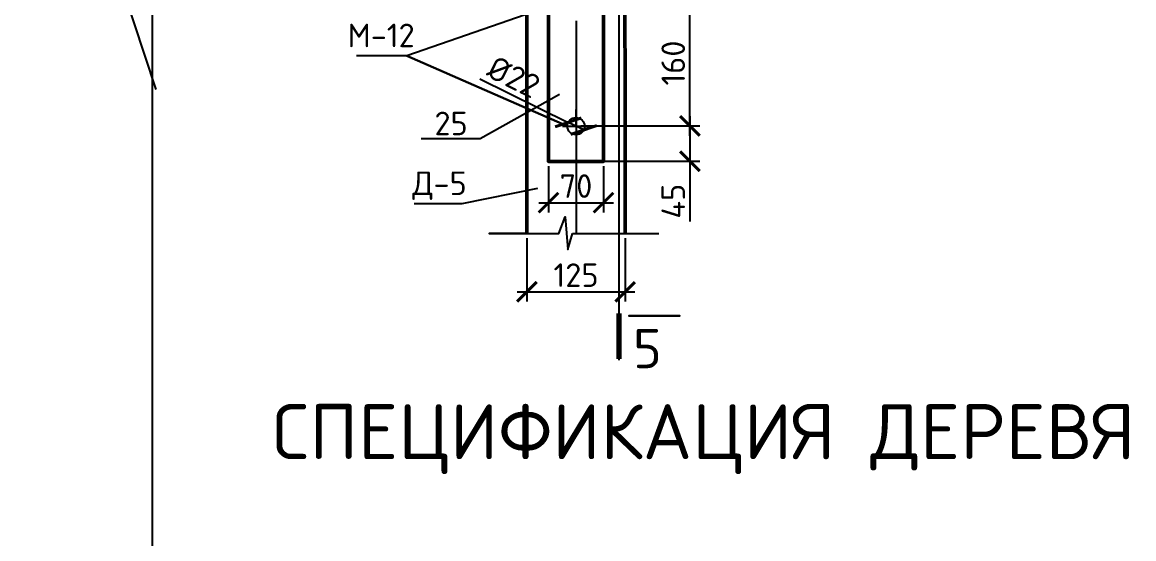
# Model space of a CAD drawing. Header units: millimetres. Extents: x -258556 to -95372, y 16759 to 83874.
# Drawn here: x -127379.8 to -127238.3, y 41786.4 to 41852.1 of the extents above; entities that cross this region are included whole.
import ezdxf

# ---------------------------------------------------------------- set-up
doc = ezdxf.new("R2010")
doc.units = ezdxf.units.MM
doc.header["$LTSCALE"] = 0.5
doc.linetypes.add('ACAD_ISO04W100', pattern=[30, 24, -3, 0, -3])
doc.layers.add('оси', color=7, linetype='ACAD_ISO04W100')
doc.layers.add('размеры', color=7, linetype='Continuous')
doc.layers.add('ТОЛСТЫЕ3', color=7, linetype='Continuous', lineweight=50)
doc.layers.add('ТОНКИЕе', color=7, linetype='Continuous', lineweight=25)
doc.styles.add('Наклонный3.5', font='isocpeur.ttf', dxfattribs={"height": 3})
doc.dimstyles.new('СТРОИТЕЛЬНЫЙ', dxfattribs={"dimtxt": 3, "dimasz": 2.5, "dimexe": 1.25, "dimexo": 0.625, "dimtad": 1, "dimdec": 0, "dimlfac": 100, "dimdsep": 46, "dimtxsty": 'Наклонный3.5', "dimblk1": 'ARCHTICK', "dimblk2": 'ARCHTICK', "dimsah": 1, "dimcen": 0, "dimdle": 1.25, "dimadec": 0, "dimazin": 0, "dimtfac": 0.75, "dimtdec": 0, "dimtmove": 0, "dimatfit": 3, "dimldrblk": 'ARCHTICK', "dimfxl": 1, "dimtolj": 1, "dimtzin": 0, "dimarcsym": 1})

# ---------------------------------------------------------------- blocks, each defined once
blk = doc.blocks.new('_ArchTick')
at = {"color": 0, "linetype": 'ByBlock', "const_width": 0.15}
blk.add_lwpolyline([(-0.5, -0.5), (0.5, 0.5)], dxfattribs=at)
blk = doc.blocks.new('*D682')
at = {"layer": 'Defpoints', "color": 0, "transparency": 16777216}
for p in [(-127315.56, 41825.24), (-127303.06, 41825.24), (-127303.06, 41817.81)]:
    blk.add_point(p, dxfattribs=at)
at = {"layer": 'размеры', "color": 0, "lineweight": -2, "transparency": 16777216}
for p, q in [((-127315.56, 41824.62), (-127315.56, 41816.56)), ((-127303.06, 41824.62), (-127303.06, 41816.56)), ((-127316.81, 41817.81), (-127301.81, 41817.81))]:
    blk.add_line(p, q, dxfattribs=at)
at = {"layer": 'размеры', "color": 0, "lineweight": -2, "transparency": 16777216, "xscale": 2.5, "yscale": 2.5, "zscale": 2.5, "rotation": 180}
blk.add_blockref('_ArchTick', (-127315.56, 41817.81), dxfattribs=at)
at = {"layer": 'размеры', "color": 0, "lineweight": -2, "transparency": 16777216, "xscale": 2.5, "yscale": 2.5, "zscale": 2.5}
blk.add_blockref('_ArchTick', (-127303.06, 41817.81), dxfattribs=at)
at = {"layer": 'размеры', "color": 0, "transparency": 16777216, "insert": (-127309.31, 41819.93), "char_height": 3, "attachment_point": 5, "style": 'Наклонный3.5'}
blk.add_mtext('\\A1;125', dxfattribs=at)
blk = doc.blocks.new('*D683')
at = {"layer": 'Defpoints', "color": 0, "transparency": 16777216}
for p in [(-127309.31, 41838.92), (-127309.31, 41834.42), (-127294.81, 41834.42)]:
    blk.add_point(p, dxfattribs=at)
at = {"layer": 'размеры', "color": 0, "lineweight": -2, "transparency": 16777216}
for p, q in [((-127308.69, 41838.92), (-127293.56, 41838.92)), ((-127294.81, 41840.17), (-127294.81, 41834.42)), ((-127308.69, 41834.42), (-127293.56, 41834.42)), ((-127294.81, 41834.42), (-127294.81, 41826.77))]:
    blk.add_line(p, q, dxfattribs=at)
at = {"layer": 'размеры', "color": 0, "lineweight": -2, "transparency": 16777216, "xscale": 2.5, "yscale": 2.5, "zscale": 2.5}
for p, rotation in [((-127294.81, 41838.92), 90), ((-127294.81, 41834.42), 270)]:
    blk.add_blockref('_ArchTick', p, dxfattribs=dict(at, rotation=rotation))
at = {"layer": 'размеры', "color": 0, "transparency": 16777216, "insert": (-127296.94, 41829.34), "char_height": 3, "attachment_point": 5, "rotation": 90, "style": 'Наклонный3.5'}
blk.add_mtext('\\A1;45', dxfattribs=at)
blk = doc.blocks.new('*D684')
at = {"layer": 'Defpoints', "color": 0, "transparency": 16777216}
for p in [(-127309.31, 41854.94), (-127294.81, 41854.94), (-127309.31, 41838.92)]:
    blk.add_point(p, dxfattribs=at)
at = {"layer": 'размеры', "color": 0, "lineweight": -2, "transparency": 16777216}
for p, q in [((-127294.81, 41837.67), (-127294.81, 41856.19)), ((-127308.69, 41854.94), (-127293.56, 41854.94)), ((-127308.69, 41838.92), (-127293.56, 41838.92))]:
    blk.add_line(p, q, dxfattribs=at)
at = {"layer": 'размеры', "color": 0, "lineweight": -2, "transparency": 16777216, "xscale": 2.5, "yscale": 2.5, "zscale": 2.5}
for p, rotation in [((-127294.81, 41854.94), 90), ((-127294.81, 41838.92), 270)]:
    blk.add_blockref('_ArchTick', p, dxfattribs=dict(at, rotation=rotation))
at = {"layer": 'размеры', "color": 0, "transparency": 16777216, "insert": (-127296.94, 41846.93), "char_height": 3, "attachment_point": 5, "rotation": 90, "style": 'Наклонный3.5'}
blk.add_mtext('\\A1;160', dxfattribs=at)
blk = doc.blocks.new('*D686')
at = {"layer": 'Defpoints', "color": 0, "transparency": 16777216}
for p in [(-127310.3, 41839.38), (-127308.32, 41838.41)]:
    blk.add_point(p, dxfattribs=at)
at = {"layer": 'размеры', "color": 0, "lineweight": -2, "transparency": 16777216}
for p in [(-127321.55, 41844.93), (-127308.32, 41838.41)]:
    blk.add_line(p, (-127310.3, 41839.38), dxfattribs=at)
at = {"layer": 'размеры', "color": 0, "lineweight": -2, "transparency": 16777216, "xscale": 2.5, "yscale": 2.5, "zscale": 2.5}
for p, rotation in [((-127310.3, 41839.38), 333.7412441919264), ((-127308.32, 41838.41), 153.7412441919263)]:
    blk.add_blockref('_ArchTick', p, dxfattribs=dict(at, rotation=rotation))
at = {"layer": 'размеры', "color": 0, "transparency": 16777216, "insert": (-127317.23, 41845.17), "char_height": 3, "attachment_point": 5, "rotation": 333.7412, "style": 'Наклонный3.5'}
blk.add_mtext('\\A1;%%C22', dxfattribs=at)
blk = doc.blocks.new('*D689')
at = {"layer": 'Defpoints', "color": 0, "transparency": 16777216}
for p in [(-127312.81, 41834.42), (-127305.81, 41834.42), (-127305.81, 41829.15)]:
    blk.add_point(p, dxfattribs=at)
at = {"layer": 'размеры', "color": 0, "lineweight": -2, "transparency": 16777216}
for p, q in [((-127312.81, 41833.79), (-127312.81, 41827.9)), ((-127305.81, 41833.79), (-127305.81, 41827.9)), ((-127314.06, 41829.15), (-127304.56, 41829.15))]:
    blk.add_line(p, q, dxfattribs=at)
at = {"layer": 'размеры', "color": 0, "lineweight": -2, "transparency": 16777216, "xscale": 2.5, "yscale": 2.5, "zscale": 2.5, "rotation": 180}
blk.add_blockref('_ArchTick', (-127312.81, 41829.15), dxfattribs=at)
at = {"layer": 'размеры', "color": 0, "lineweight": -2, "transparency": 16777216, "xscale": 2.5, "yscale": 2.5, "zscale": 2.5}
blk.add_blockref('_ArchTick', (-127305.81, 41829.15), dxfattribs=at)
at = {"layer": 'размеры', "color": 0, "transparency": 16777216, "insert": (-127309.31, 41831.27), "char_height": 3, "attachment_point": 5, "style": 'Наклонный3.5'}
blk.add_mtext('\\A1;70', dxfattribs=at)

msp = doc.modelspace()

# ---------------------------------------------------------------- linework, layer by layer
at = {"layer": 'оси'}
msp.add_lwpolyline([(-127309.311, 41912.702), (-127309.311, 41825.243)], dxfattribs=at)
at = {"layer": 'ТОЛСТЫЕ3'}
for points in [[(-127312.811, 41869.234), (-127312.811, 41834.417), (-127305.811, 41834.417), (-127305.811, 41871.546)], [(-127303.102, 41872.441), (-127303.061, 41825.243)], [(-127315.561, 41825.243), (-127315.561, 41868.853)]]:
    msp.add_lwpolyline(points, dxfattribs=at)
at = {"layer": 'ТОНКИЕе', "color": 6}
msp.add_lwpolyline([(-127153.225, 42005.398), (-127363.225, 42005.398), (-127363.225, 41357.464)], dxfattribs=at)
at = {"layer": 'ТОНКИЕе'}
for points in [[(-127303.843, 41923.421), (-127303.843, 41809.103)], [(-127376.481, 41885.097), (-127379.774, 41895.067), (-127372.976, 41874.485), (-127367.666, 41875.293), (-127376.976, 41869.113), (-127371.27, 41869.318), (-127362.767, 41843.574)], [(-127309.311, 41834.417), (-127305.811, 41834.417), (-127305.811, 41871.546)], [(-127303.061, 41825.243), (-127303.102, 41872.441)], [(-127315.561, 41825.243), (-127315.561, 41868.853)], [(-127309.311, 41834.417), (-127312.811, 41834.417), (-127312.811, 41869.234)], [(-127310.411, 41854.917), (-127330.856, 41847.83), (-127310.411, 41838.917), (-127330.856, 41847.83), (-127337.23, 41847.83)], [(-127311.431, 41842.926), (-127321.515, 41837.294), (-127328.996, 41837.294)], [(-127309.311, 41838.895), (-127309.311, 41841.038), (-127309.311, 41836.796)], [(-127311.044, 41838.917), (-127307.578, 41838.917)], [(-127312.811, 41834.417), (-127305.811, 41834.417)], [(-127314.224, 41830.968), (-127323.839, 41829.025), (-127329.888, 41829.025)], [(-127315.561, 41825.243), (-127320.351, 41825.243), (-127311.483, 41825.243), (-127310.702, 41827.353), (-127310.353, 41823.207), (-127309.771, 41825.243)], [(-127309.771, 41825.243), (-127298.756, 41825.243)], [(-127296.091, 41814.761), (-127302.576, 41814.761), (-127296.091, 41814.761), (-127299.517, 41814.761)]]:
    msp.add_lwpolyline(points, dxfattribs=at)
at = {"layer": 'ТОНКИЕе', "const_width": 0.7}
msp.add_lwpolyline([(-127303.843, 41809.251), (-127303.843, 41815.09)], dxfattribs=at)
at = {"layer": 'ТОНКИЕе'}
msp.add_circle((-127309.311, 41838.895), 1.1, dxfattribs=at)

# ---------------------------------------------------------------- texts
at = {"layer": 'оси', "insert": (-127347.931, 41803.512), "char_height": 7, "attachment_point": 1, "style": 'Наклонный3.5'}
msp.add_mtext_dynamic_manual_height_columns('СПЕЦИФИКАЦИЯ ДЕРЕВЯННЫХ ЭЛЕМЕНТОВ', width=201.00896, gutter_width=15, heights=[0], dxfattribs=at)
at = {"layer": 'ТОНКИЕе', "style": 'Наклонный3.5'}
for s, width, insert, char_height, attachment_point in [('М-12', 1.21206, (-127338.38, 41851.947), 3, 1), ('25', 0.86157, (-127327.321, 41840.743), 3, 1), ('Д-5', 2.07673, (-127330.147, 41833.122), 3, 1), ('5', 2.5508, (-127302.05, 41808.086), 5, 7)]:
    msp.add_mtext_dynamic_manual_height_columns(s, width=width, gutter_width=15, heights=[0], dxfattribs=dict(at, insert=insert, char_height=char_height, attachment_point=attachment_point))

# ---------------------------------------------------------------- dimensions: what is measured, and where the dimension line sits
at = {"layer": 'размеры'}
for base, p2, text, picture, middle in [((-127294.815, 41854.939), (-127309.311, 41854.939), '160', '*D684', (-127296.94, 41846.928)), ((-127294.815, 41834.417), (-127309.311, 41834.417), '45', '*D683', (-127296.94, 41829.342))]:
    dim = msp.add_linear_dim(base=base, p1=(-127309.311, 41838.917), p2=p2, angle=90, text=text, dimstyle='СТРОИТЕЛЬНЫЙ', dxfattribs=at)
    dim.commit()
    dim.dimension.update_dxf_attribs({"geometry": picture, "text_midpoint": middle})
dim = msp.add_diameter_dim_2p(p1=(-127308.325, 41838.408), p2=(-127310.298, 41839.382), text='%%C22', dimstyle='СТРОИТЕЛЬНЫЙ', dxfattribs=at)
dim.commit()
dim.dimension.update_dxf_attribs({"geometry": '*D686', "text_midpoint": (-127317.227, 41845.17)})
dim = msp.add_linear_dim(base=(-127305.811, 41829.147), p1=(-127312.811, 41834.417), p2=(-127305.811, 41834.417), text='70', dimstyle='СТРОИТЕЛЬНЫЙ', dxfattribs=at)
dim.commit()
dim.dimension.update_dxf_attribs({"geometry": '*D689', "text_midpoint": (-127309.311, 41831.272)})
dim = msp.add_aligned_dim(p1=(-127315.561, 41825.243), p2=(-127303.061, 41825.243), distance=-7.433, text='125', dimstyle='СТРОИТЕЛЬНЫЙ', dxfattribs=at)
dim.commit()
dim.dimension.update_dxf_attribs({"geometry": '*D682', "text_midpoint": (-127309.311, 41819.934)})

doc.saveas('drawing.dxf')
